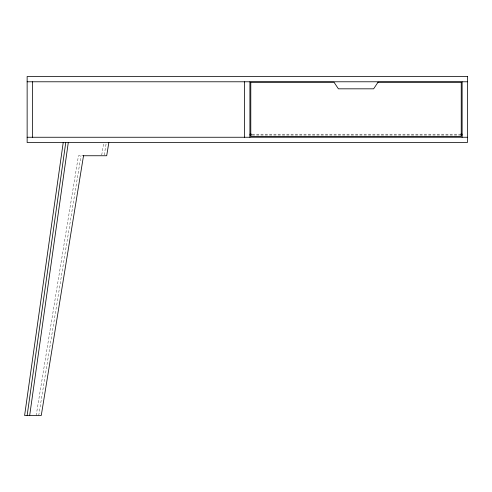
<?xml version="1.0" encoding="UTF-8"?>
<svg xmlns="http://www.w3.org/2000/svg" width="492" height="492" viewBox="0 0 492 492"><rect width="100%" height="100%" fill="white"/><g stroke="black" fill="none" stroke-linecap="round" stroke-linejoin="round"><path stroke-width="0.37" stroke-dasharray="2.46 1.84" d="M36.187 415.5L78.449 155.749L83.523 155.749M38.72 415.5L80.983 155.749M101.733 155.011L103.646 143.27M104.273 155.011L106.186 143.27M252.205 134.175L459.817 134.175M252.205 135.054L459.817 135.054"/><path stroke-width="0.74" d="M63.216 142.539L24.6 415.5L41.26 415.5L83.523 155.749M27.14 415.5L65.756 142.539M29.674 415.5L68.29 142.539M108.843 142.539L106.69 155.749L83.228 155.749M27.14 81.783L467.4 81.783M249.911 134.175L251.443 134.175M460.586 134.175L462.117 134.175M249.911 135.054L251.443 135.054M460.586 135.054L462.117 135.054M27.14 137.256L467.4 137.256M462.117 81.783L462.117 137.256M249.911 81.783L249.911 137.256M244.629 81.783L244.629 137.256M32.423 81.783L32.423 137.256M378.028 82.219L373.625 88.824L338.404 88.824L334 82.219L250.791 82.219L250.791 136.376L461.238 136.376L461.238 82.219L378.028 82.219M467.4 76.5L27.14 76.5L27.14 142.539L467.4 142.539L467.4 76.5"/></g></svg>
